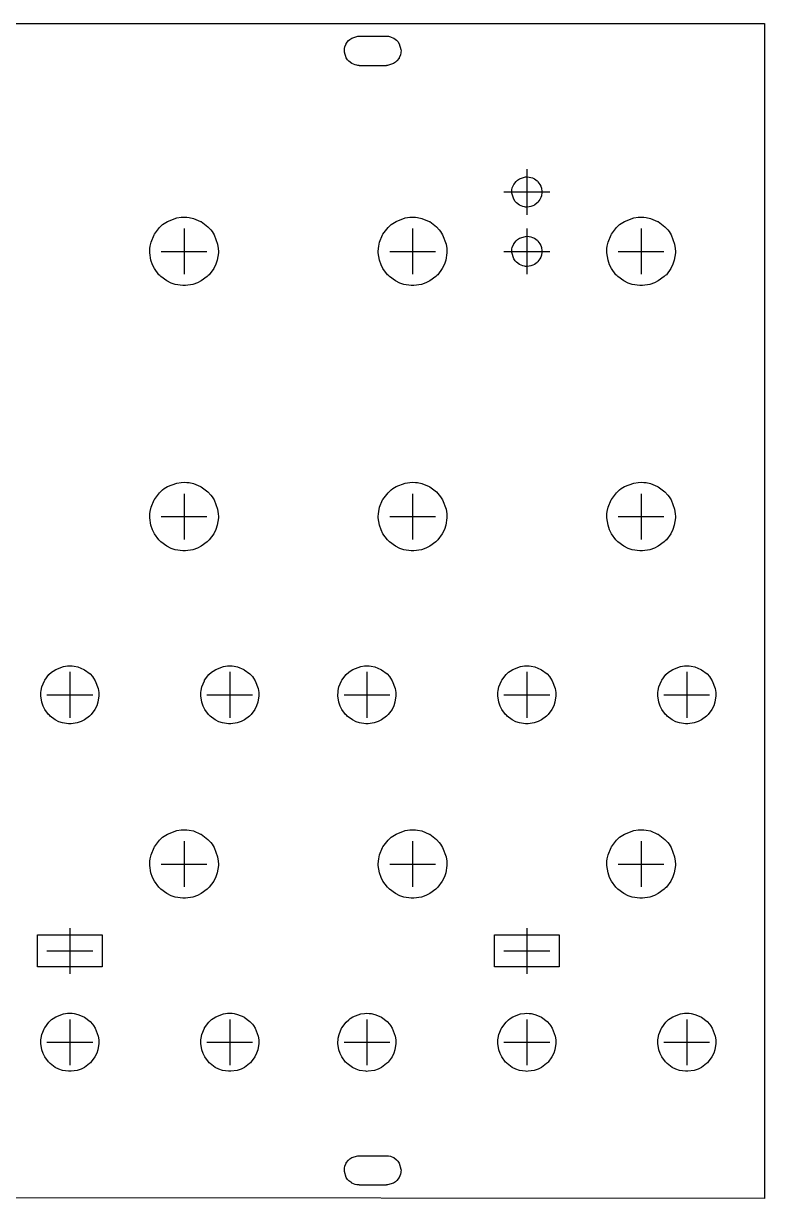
# Model space of a CAD drawing. Extents: x 0 to 152, y 0 to 129.
# Drawn here: x 71.1 to 152.1, y 0.2 to 128.7 of the extents above; entities that cross this region are included whole.
import ezdxf

# ---------------------------------------------------------------- set-up
doc = ezdxf.new("R2010")
doc.units = 0
doc.layers.get('0').update_dxf_attribs({"linetype": 'CONTINUOUS'})
doc.layers.add('DXF_810_PANEL_MECHANICAL_0', color=7, linetype='CONTINUOUS')

msp = doc.modelspace()

# ---------------------------------------------------------------- linework, layer by layer
at = {"color": 7}
for points in [[(106.18, 125.72, 0), (106.18, 125.86, 0), (106.19, 125.96, 0), (106.24, 126.16, 0), (106.38, 126.5, 0), (106.39, 126.52, 0), (106.63, 126.84, 0), (106.77, 126.97, 0), (107, 127.12, 0), (107.64, 127.32, 0), (107.78, 127.32, 0)], [(110.78, 127.32, 0), (110.91, 127.32, 0), (111.01, 127.31, 0), (111.21, 127.26, 0), (111.55, 127.12, 0), (111.58, 127.11, 0), (111.89, 126.87, 0), (112.02, 126.73, 0), (112.18, 126.5, 0), (112.37, 125.86, 0), (112.38, 125.72, 0)], [(107.78, 124.12, 0), (107.64, 124.13, 0), (107.54, 124.14, 0), (107.34, 124.18, 0), (107, 124.32, 0), (106.98, 124.34, 0), (106.66, 124.58, 0), (106.53, 124.72, 0), (106.38, 124.95, 0), (106.18, 125.59, 0), (106.18, 125.72, 0)], [(112.38, 125.72, 0), (112.37, 125.59, 0), (112.36, 125.49, 0), (112.32, 125.29, 0), (112.18, 124.95, 0), (112.16, 124.92, 0), (111.92, 124.61, 0), (111.78, 124.48, 0), (111.55, 124.32, 0), (110.91, 124.13, 0), (110.78, 124.12, 0)], [(124.49, 110.29, 0), (124.5, 110.42, 0), (124.51, 110.53, 0), (124.55, 110.74, 0), (124.7, 111.09, 0), (124.71, 111.11, 0), (124.96, 111.44, 0), (125.11, 111.57, 0), (125.34, 111.73, 0), (126.01, 111.93, 0), (126.14, 111.94, 0)], [(126.14, 112.79, 0), (126.14, 107.79, 0), (126.14, 107.79, 0), (126.14, 107.79, 0)], [(126.14, 111.94, 0), (126.21, 111.94, 0), (126.56, 111.88, 0), (126.76, 111.82, 0), (126.97, 111.72, 0), (127.26, 111.5, 0), (127.31, 111.46, 0)], [(127.31, 111.46, 0), (127.35, 111.41, 0), (127.57, 111.12, 0), (127.66, 110.93, 0), (127.74, 110.71, 0), (127.79, 110.35, 0), (127.79, 110.29, 0)], [(123.64, 110.29, 0), (128.64, 110.29, 0), (128.64, 110.29, 0), (128.64, 110.29, 0)], [(126.14, 108.64, 0), (126.01, 108.64, 0), (125.9, 108.66, 0), (125.69, 108.7, 0), (125.34, 108.84, 0), (125.32, 108.86, 0), (124.99, 109.1, 0), (124.86, 109.25, 0), (124.7, 109.49, 0), (124.5, 110.15, 0), (124.49, 110.29, 0)], [(127.79, 110.29, 0), (127.79, 110.22, 0), (127.74, 109.87, 0), (127.67, 109.67, 0), (127.57, 109.46, 0), (127.35, 109.17, 0), (127.31, 109.12, 0)], [(127.31, 109.12, 0), (127.26, 109.08, 0), (126.97, 108.86, 0), (126.78, 108.77, 0), (126.56, 108.69, 0), (126.21, 108.64, 0), (126.14, 108.64, 0)], [(84.89, 103.79, 0), (84.9, 104.1, 0), (84.93, 104.34, 0), (85.03, 104.8, 0), (85.36, 105.6, 0), (85.39, 105.66, 0), (85.95, 106.4, 0), (86.29, 106.71, 0), (86.47, 106.85, 0), (86.83, 107.07, 0), (87.84, 107.45, 0), (88.33, 107.53, 0), (88.64, 107.54, 0)], [(88.64, 107.54, 0), (88.95, 107.53, 0), (89.19, 107.5, 0), (89.66, 107.4, 0), (90.45, 107.07, 0), (90.52, 107.04, 0), (91.25, 106.48, 0), (91.56, 106.14, 0), (91.7, 105.96, 0), (91.92, 105.6, 0), (92.3, 104.59, 0), (92.38, 104.1, 0), (92.39, 103.79, 0)], [(109.89, 103.79, 0), (109.9, 104.1, 0), (109.93, 104.34, 0), (110.03, 104.8, 0), (110.36, 105.6, 0), (110.39, 105.66, 0), (110.95, 106.4, 0), (111.29, 106.71, 0), (111.47, 106.85, 0), (111.83, 107.07, 0), (112.84, 107.45, 0), (113.33, 107.53, 0), (113.64, 107.54, 0)], [(113.64, 107.54, 0), (113.95, 107.53, 0), (114.19, 107.5, 0), (114.66, 107.4, 0), (115.45, 107.07, 0), (115.52, 107.04, 0), (116.25, 106.48, 0), (116.56, 106.14, 0), (116.7, 105.96, 0), (116.92, 105.6, 0), (117.3, 104.59, 0), (117.38, 104.1, 0), (117.39, 103.79, 0)], [(134.89, 103.79, 0), (134.9, 104.1, 0), (134.93, 104.34, 0), (135.03, 104.8, 0), (135.36, 105.6, 0), (135.39, 105.66, 0), (135.95, 106.4, 0), (136.29, 106.71, 0), (136.47, 106.85, 0), (136.83, 107.07, 0), (137.84, 107.45, 0), (138.33, 107.53, 0), (138.64, 107.54, 0)], [(138.64, 107.54, 0), (138.95, 107.53, 0), (139.19, 107.5, 0), (139.66, 107.4, 0), (140.45, 107.07, 0), (140.52, 107.04, 0), (141.25, 106.48, 0), (141.56, 106.14, 0), (141.7, 105.96, 0), (141.92, 105.6, 0), (142.3, 104.59, 0), (142.38, 104.1, 0), (142.39, 103.79, 0)], [(88.64, 106.29, 0), (88.64, 101.29, 0), (88.64, 101.29, 0), (88.64, 101.29, 0)], [(113.64, 106.29, 0), (113.64, 101.29, 0), (113.64, 101.29, 0), (113.64, 101.29, 0)], [(124.49, 103.79, 0), (124.5, 103.92, 0), (124.51, 104.03, 0), (124.55, 104.24, 0), (124.7, 104.59, 0), (124.71, 104.61, 0), (124.96, 104.94, 0), (125.11, 105.07, 0), (125.34, 105.23, 0), (126.01, 105.43, 0), (126.14, 105.44, 0)], [(126.14, 106.29, 0), (126.14, 101.29, 0), (126.14, 101.29, 0), (126.14, 101.29, 0)], [(126.14, 105.44, 0), (126.21, 105.44, 0), (126.56, 105.38, 0), (126.76, 105.32, 0), (126.97, 105.22, 0), (127.26, 105, 0), (127.31, 104.96, 0)], [(138.64, 106.29, 0), (138.64, 101.29, 0), (138.64, 101.29, 0), (138.64, 101.29, 0)], [(127.31, 104.96, 0), (127.35, 104.91, 0), (127.57, 104.62, 0), (127.66, 104.43, 0), (127.74, 104.21, 0), (127.79, 103.85, 0), (127.79, 103.79, 0)], [(85.99, 101.14, 0), (85.89, 101.24, 0), (85.4, 101.91, 0), (85.19, 102.33, 0), (85.02, 102.83, 0), (84.89, 103.64, 0), (84.89, 103.79, 0)], [(86.14, 103.79, 0), (91.14, 103.79, 0), (91.14, 103.79, 0), (91.14, 103.79, 0)], [(92.39, 103.79, 0), (92.39, 103.64, 0), (92.27, 102.83, 0), (92.12, 102.38, 0), (91.88, 101.91, 0), (91.4, 101.24, 0), (91.29, 101.14, 0)], [(110.99, 101.14, 0), (110.89, 101.24, 0), (110.4, 101.91, 0), (110.19, 102.33, 0), (110.02, 102.83, 0), (109.89, 103.64, 0), (109.89, 103.79, 0)], [(111.14, 103.79, 0), (116.14, 103.79, 0), (116.14, 103.79, 0), (116.14, 103.79, 0)], [(117.39, 103.79, 0), (117.39, 103.64, 0), (117.27, 102.83, 0), (117.12, 102.38, 0), (116.88, 101.91, 0), (116.4, 101.24, 0), (116.29, 101.14, 0)], [(123.64, 103.79, 0), (128.64, 103.79, 0), (128.64, 103.79, 0), (128.64, 103.79, 0)], [(126.14, 102.14, 0), (126.01, 102.14, 0), (125.9, 102.16, 0), (125.69, 102.2, 0), (125.34, 102.34, 0), (125.32, 102.36, 0), (124.99, 102.6, 0), (124.86, 102.75, 0), (124.7, 102.99, 0), (124.5, 103.65, 0), (124.49, 103.79, 0)], [(127.79, 103.79, 0), (127.79, 103.72, 0), (127.74, 103.37, 0), (127.67, 103.17, 0), (127.57, 102.96, 0), (127.35, 102.67, 0), (127.31, 102.62, 0)], [(135.99, 101.14, 0), (135.89, 101.24, 0), (135.4, 101.91, 0), (135.19, 102.33, 0), (135.02, 102.83, 0), (134.89, 103.64, 0), (134.89, 103.79, 0)], [(136.14, 103.79, 0), (141.14, 103.79, 0), (141.14, 103.79, 0), (141.14, 103.79, 0)], [(142.39, 103.79, 0), (142.39, 103.64, 0), (142.27, 102.83, 0), (142.12, 102.38, 0), (141.88, 101.91, 0), (141.4, 101.24, 0), (141.29, 101.14, 0)], [(127.31, 102.62, 0), (127.26, 102.58, 0), (126.97, 102.36, 0), (126.78, 102.27, 0), (126.56, 102.19, 0), (126.21, 102.14, 0), (126.14, 102.14, 0)], [(88.64, 100.04, 0), (88.49, 100.04, 0), (87.68, 100.16, 0), (87.23, 100.31, 0), (86.76, 100.55, 0), (86.1, 101.03, 0), (85.99, 101.14, 0)], [(91.29, 101.14, 0), (91.18, 101.03, 0), (90.52, 100.55, 0), (90.1, 100.34, 0), (89.6, 100.16, 0), (88.79, 100.04, 0), (88.64, 100.04, 0)], [(113.64, 100.04, 0), (113.49, 100.04, 0), (112.68, 100.16, 0), (112.23, 100.31, 0), (111.76, 100.55, 0), (111.1, 101.03, 0), (110.99, 101.14, 0)], [(116.29, 101.14, 0), (116.18, 101.03, 0), (115.52, 100.55, 0), (115.1, 100.34, 0), (114.6, 100.16, 0), (113.79, 100.04, 0), (113.64, 100.04, 0)], [(138.64, 100.04, 0), (138.49, 100.04, 0), (137.68, 100.16, 0), (137.23, 100.31, 0), (136.76, 100.55, 0), (136.1, 101.03, 0), (135.99, 101.14, 0)], [(141.29, 101.14, 0), (141.18, 101.03, 0), (140.52, 100.55, 0), (140.1, 100.34, 0), (139.6, 100.16, 0), (138.79, 100.04, 0), (138.64, 100.04, 0)], [(84.89, 74.79, 0), (84.9, 75.1, 0), (84.93, 75.34, 0), (85.03, 75.8, 0), (85.36, 76.6, 0), (85.39, 76.66, 0), (85.95, 77.4, 0), (86.29, 77.71, 0), (86.47, 77.85, 0), (86.83, 78.07, 0), (87.84, 78.45, 0), (88.33, 78.53, 0), (88.64, 78.54, 0)], [(88.64, 78.54, 0), (88.95, 78.53, 0), (89.19, 78.5, 0), (89.66, 78.4, 0), (90.45, 78.07, 0), (90.52, 78.04, 0), (91.25, 77.48, 0), (91.56, 77.14, 0), (91.7, 76.96, 0), (91.92, 76.6, 0), (92.3, 75.59, 0), (92.38, 75.1, 0), (92.39, 74.79, 0)], [(109.89, 74.79, 0), (109.9, 75.1, 0), (109.93, 75.34, 0), (110.03, 75.8, 0), (110.36, 76.6, 0), (110.39, 76.66, 0), (110.95, 77.4, 0), (111.29, 77.71, 0), (111.47, 77.85, 0), (111.83, 78.07, 0), (112.84, 78.45, 0), (113.33, 78.53, 0), (113.64, 78.54, 0)], [(113.64, 78.54, 0), (113.95, 78.53, 0), (114.19, 78.5, 0), (114.66, 78.4, 0), (115.45, 78.07, 0), (115.52, 78.04, 0), (116.25, 77.48, 0), (116.56, 77.14, 0), (116.7, 76.96, 0), (116.92, 76.6, 0), (117.3, 75.59, 0), (117.38, 75.1, 0), (117.39, 74.79, 0)], [(134.89, 74.79, 0), (134.9, 75.1, 0), (134.93, 75.34, 0), (135.03, 75.8, 0), (135.36, 76.6, 0), (135.39, 76.66, 0), (135.95, 77.4, 0), (136.29, 77.71, 0), (136.47, 77.85, 0), (136.83, 78.07, 0), (137.84, 78.45, 0), (138.33, 78.53, 0), (138.64, 78.54, 0)], [(138.64, 78.54, 0), (138.95, 78.53, 0), (139.19, 78.5, 0), (139.66, 78.4, 0), (140.45, 78.07, 0), (140.52, 78.04, 0), (141.25, 77.48, 0), (141.56, 77.14, 0), (141.7, 76.96, 0), (141.92, 76.6, 0), (142.3, 75.59, 0), (142.38, 75.1, 0), (142.39, 74.79, 0)], [(88.64, 77.29, 0), (88.64, 72.29, 0), (88.64, 72.29, 0), (88.64, 72.29, 0)], [(113.64, 77.29, 0), (113.64, 72.29, 0), (113.64, 72.29, 0), (113.64, 72.29, 0)], [(138.64, 77.29, 0), (138.64, 72.29, 0), (138.64, 72.29, 0), (138.64, 72.29, 0)], [(85.99, 72.14, 0), (85.89, 72.24, 0), (85.4, 72.91, 0), (85.19, 73.33, 0), (85.02, 73.83, 0), (84.89, 74.64, 0), (84.89, 74.79, 0)], [(86.14, 74.79, 0), (91.14, 74.79, 0), (91.14, 74.79, 0), (91.14, 74.79, 0)], [(92.39, 74.79, 0), (92.39, 74.64, 0), (92.27, 73.83, 0), (92.12, 73.38, 0), (91.88, 72.91, 0), (91.4, 72.24, 0), (91.29, 72.14, 0)], [(110.99, 72.14, 0), (110.89, 72.24, 0), (110.4, 72.91, 0), (110.19, 73.33, 0), (110.02, 73.83, 0), (109.89, 74.64, 0), (109.89, 74.79, 0)], [(111.14, 74.79, 0), (116.14, 74.79, 0), (116.14, 74.79, 0), (116.14, 74.79, 0)], [(117.39, 74.79, 0), (117.39, 74.64, 0), (117.27, 73.83, 0), (117.12, 73.38, 0), (116.88, 72.91, 0), (116.4, 72.24, 0), (116.29, 72.14, 0)], [(135.99, 72.14, 0), (135.89, 72.24, 0), (135.4, 72.91, 0), (135.19, 73.33, 0), (135.02, 73.83, 0), (134.89, 74.64, 0), (134.89, 74.79, 0)], [(136.14, 74.79, 0), (141.14, 74.79, 0), (141.14, 74.79, 0), (141.14, 74.79, 0)], [(142.39, 74.79, 0), (142.39, 74.64, 0), (142.27, 73.83, 0), (142.12, 73.38, 0), (141.88, 72.91, 0), (141.4, 72.24, 0), (141.29, 72.14, 0)], [(88.64, 71.04, 0), (88.49, 71.04, 0), (87.68, 71.16, 0), (87.23, 71.31, 0), (86.76, 71.55, 0), (86.1, 72.03, 0), (85.99, 72.14, 0)], [(91.29, 72.14, 0), (91.18, 72.03, 0), (90.52, 71.55, 0), (90.1, 71.34, 0), (89.6, 71.16, 0), (88.79, 71.04, 0), (88.64, 71.04, 0)], [(113.64, 71.04, 0), (113.49, 71.04, 0), (112.68, 71.16, 0), (112.23, 71.31, 0), (111.76, 71.55, 0), (111.1, 72.03, 0), (110.99, 72.14, 0)], [(116.29, 72.14, 0), (116.18, 72.03, 0), (115.52, 71.55, 0), (115.1, 71.34, 0), (114.6, 71.16, 0), (113.79, 71.04, 0), (113.64, 71.04, 0)], [(138.64, 71.04, 0), (138.49, 71.04, 0), (137.68, 71.16, 0), (137.23, 71.31, 0), (136.76, 71.55, 0), (136.1, 72.03, 0), (135.99, 72.14, 0)], [(141.29, 72.14, 0), (141.18, 72.03, 0), (140.52, 71.55, 0), (140.1, 71.34, 0), (139.6, 71.16, 0), (138.79, 71.04, 0), (138.64, 71.04, 0)], [(72.97, 55.29, 0), (72.98, 55.55, 0), (73, 55.76, 0), (73.08, 56.15, 0), (73.36, 56.83, 0), (73.39, 56.88, 0), (73.86, 57.5, 0), (74.15, 57.77, 0), (74.31, 57.88, 0), (74.61, 58.07, 0), (75.46, 58.39, 0), (75.88, 58.46, 0), (76.14, 58.47, 0)], [(76.14, 58.47, 0), (76.4, 58.46, 0), (76.61, 58.43, 0), (77, 58.35, 0), (77.68, 58.07, 0), (77.73, 58.04, 0), (78.35, 57.57, 0), (78.61, 57.28, 0), (78.73, 57.13, 0), (78.92, 56.83, 0), (79.24, 55.97, 0), (79.31, 55.55, 0), (79.32, 55.29, 0)], [(90.47, 55.29, 0), (90.48, 55.55, 0), (90.5, 55.76, 0), (90.58, 56.15, 0), (90.86, 56.83, 0), (90.89, 56.88, 0), (91.36, 57.5, 0), (91.65, 57.77, 0), (91.81, 57.88, 0), (92.11, 58.07, 0), (92.96, 58.39, 0), (93.38, 58.46, 0), (93.64, 58.47, 0)], [(93.64, 58.47, 0), (93.9, 58.46, 0), (94.11, 58.43, 0), (94.5, 58.35, 0), (95.18, 58.07, 0), (95.23, 58.04, 0), (95.85, 57.57, 0), (96.11, 57.28, 0), (96.23, 57.13, 0), (96.42, 56.83, 0), (96.74, 55.97, 0), (96.81, 55.55, 0), (96.82, 55.29, 0)], [(105.47, 55.29, 0), (105.48, 55.55, 0), (105.5, 55.76, 0), (105.58, 56.15, 0), (105.86, 56.83, 0), (105.89, 56.88, 0), (106.36, 57.5, 0), (106.65, 57.77, 0), (106.81, 57.88, 0), (107.11, 58.07, 0), (107.96, 58.39, 0), (108.38, 58.46, 0), (108.64, 58.47, 0)], [(108.64, 58.47, 0), (108.9, 58.46, 0), (109.11, 58.43, 0), (109.5, 58.35, 0), (110.18, 58.07, 0), (110.23, 58.04, 0), (110.85, 57.57, 0), (111.11, 57.28, 0), (111.23, 57.13, 0), (111.42, 56.83, 0), (111.74, 55.97, 0), (111.81, 55.55, 0), (111.82, 55.29, 0)], [(122.97, 55.29, 0), (122.98, 55.55, 0), (123, 55.76, 0), (123.08, 56.15, 0), (123.36, 56.83, 0), (123.39, 56.88, 0), (123.86, 57.5, 0), (124.15, 57.77, 0), (124.31, 57.88, 0), (124.61, 58.07, 0), (125.46, 58.39, 0), (125.88, 58.46, 0), (126.14, 58.47, 0)], [(126.14, 58.47, 0), (126.4, 58.46, 0), (126.61, 58.43, 0), (127, 58.35, 0), (127.68, 58.07, 0), (127.73, 58.04, 0), (128.35, 57.57, 0), (128.61, 57.28, 0), (128.73, 57.13, 0), (128.92, 56.83, 0), (129.24, 55.97, 0), (129.31, 55.55, 0), (129.32, 55.29, 0)], [(140.47, 55.29, 0), (140.48, 55.55, 0), (140.5, 55.76, 0), (140.58, 56.15, 0), (140.86, 56.83, 0), (140.89, 56.88, 0), (141.36, 57.5, 0), (141.65, 57.77, 0), (141.81, 57.88, 0), (142.11, 58.07, 0), (142.96, 58.39, 0), (143.38, 58.46, 0), (143.64, 58.47, 0)], [(143.64, 58.47, 0), (143.9, 58.46, 0), (144.11, 58.43, 0), (144.5, 58.35, 0), (145.18, 58.07, 0), (145.23, 58.04, 0), (145.85, 57.57, 0), (146.11, 57.28, 0), (146.23, 57.13, 0), (146.42, 56.83, 0), (146.74, 55.97, 0), (146.81, 55.55, 0), (146.82, 55.29, 0)], [(76.14, 57.79, 0), (76.14, 52.79, 0), (76.14, 52.79, 0), (76.14, 52.79, 0)], [(93.64, 57.79, 0), (93.64, 52.79, 0), (93.64, 52.79, 0), (93.64, 52.79, 0)], [(108.64, 57.79, 0), (108.64, 52.79, 0), (108.64, 52.79, 0), (108.64, 52.79, 0)], [(126.14, 57.79, 0), (126.14, 52.79, 0), (126.14, 52.79, 0), (126.14, 52.79, 0)], [(143.64, 57.79, 0), (143.64, 52.79, 0), (143.64, 52.79, 0), (143.64, 52.79, 0)], [(73.9, 53.05, 0), (73.81, 53.14, 0), (73.4, 53.7, 0), (73.22, 54.05, 0), (73.07, 54.48, 0), (72.97, 55.17, 0), (72.97, 55.29, 0)], [(73.64, 55.29, 0), (78.64, 55.29, 0), (78.64, 55.29, 0), (78.64, 55.29, 0)], [(79.32, 55.29, 0), (79.31, 55.17, 0), (79.21, 54.48, 0), (79.08, 54.1, 0), (78.89, 53.7, 0), (78.47, 53.14, 0), (78.39, 53.05, 0)], [(91.4, 53.05, 0), (91.31, 53.14, 0), (90.9, 53.7, 0), (90.72, 54.05, 0), (90.57, 54.48, 0), (90.47, 55.17, 0), (90.47, 55.29, 0)], [(91.14, 55.29, 0), (96.14, 55.29, 0), (96.14, 55.29, 0), (96.14, 55.29, 0)], [(96.82, 55.29, 0), (96.81, 55.17, 0), (96.71, 54.48, 0), (96.58, 54.1, 0), (96.39, 53.7, 0), (95.97, 53.14, 0), (95.89, 53.05, 0)], [(106.4, 53.05, 0), (106.31, 53.14, 0), (105.9, 53.7, 0), (105.72, 54.05, 0), (105.57, 54.48, 0), (105.47, 55.17, 0), (105.47, 55.29, 0)], [(106.14, 55.29, 0), (111.14, 55.29, 0), (111.14, 55.29, 0), (111.14, 55.29, 0)], [(111.82, 55.29, 0), (111.81, 55.17, 0), (111.71, 54.48, 0), (111.58, 54.1, 0), (111.39, 53.7, 0), (110.97, 53.14, 0), (110.89, 53.05, 0)], [(123.9, 53.05, 0), (123.81, 53.14, 0), (123.4, 53.7, 0), (123.22, 54.05, 0), (123.07, 54.48, 0), (122.97, 55.17, 0), (122.97, 55.29, 0)], [(123.64, 55.29, 0), (128.64, 55.29, 0), (128.64, 55.29, 0), (128.64, 55.29, 0)], [(129.32, 55.29, 0), (129.31, 55.17, 0), (129.21, 54.48, 0), (129.08, 54.1, 0), (128.89, 53.7, 0), (128.47, 53.14, 0), (128.39, 53.05, 0)], [(141.4, 53.05, 0), (141.31, 53.14, 0), (140.9, 53.7, 0), (140.72, 54.05, 0), (140.57, 54.48, 0), (140.47, 55.17, 0), (140.47, 55.29, 0)], [(141.14, 55.29, 0), (146.14, 55.29, 0), (146.14, 55.29, 0), (146.14, 55.29, 0)], [(146.82, 55.29, 0), (146.81, 55.17, 0), (146.71, 54.48, 0), (146.58, 54.1, 0), (146.39, 53.7, 0), (145.97, 53.14, 0), (145.89, 53.05, 0)], [(76.14, 52.12, 0), (76.01, 52.12, 0), (75.33, 52.22, 0), (74.95, 52.35, 0), (74.55, 52.55, 0), (73.99, 52.96, 0), (73.9, 53.05, 0)], [(78.39, 53.05, 0), (78.29, 52.96, 0), (77.74, 52.55, 0), (77.38, 52.37, 0), (76.95, 52.22, 0), (76.27, 52.12, 0), (76.14, 52.12, 0)], [(93.64, 52.12, 0), (93.51, 52.12, 0), (92.83, 52.22, 0), (92.45, 52.35, 0), (92.05, 52.55, 0), (91.49, 52.96, 0), (91.4, 53.05, 0)], [(95.89, 53.05, 0), (95.79, 52.96, 0), (95.24, 52.55, 0), (94.88, 52.37, 0), (94.45, 52.22, 0), (93.77, 52.12, 0), (93.64, 52.12, 0)], [(108.64, 52.12, 0), (108.51, 52.12, 0), (107.83, 52.22, 0), (107.45, 52.35, 0), (107.05, 52.55, 0), (106.49, 52.96, 0), (106.4, 53.05, 0)], [(110.89, 53.05, 0), (110.79, 52.96, 0), (110.24, 52.55, 0), (109.88, 52.37, 0), (109.45, 52.22, 0), (108.77, 52.12, 0), (108.64, 52.12, 0)], [(126.14, 52.12, 0), (126.01, 52.12, 0), (125.33, 52.22, 0), (124.95, 52.35, 0), (124.55, 52.55, 0), (123.99, 52.96, 0), (123.9, 53.05, 0)], [(128.39, 53.05, 0), (128.29, 52.96, 0), (127.74, 52.55, 0), (127.38, 52.37, 0), (126.95, 52.22, 0), (126.27, 52.12, 0), (126.14, 52.12, 0)], [(143.64, 52.12, 0), (143.51, 52.12, 0), (142.83, 52.22, 0), (142.45, 52.35, 0), (142.05, 52.55, 0), (141.49, 52.96, 0), (141.4, 53.05, 0)], [(145.89, 53.05, 0), (145.79, 52.96, 0), (145.24, 52.55, 0), (144.88, 52.37, 0), (144.45, 52.22, 0), (143.77, 52.12, 0), (143.64, 52.12, 0)], [(84.89, 36.79, 0), (84.9, 37.1, 0), (84.93, 37.34, 0), (85.03, 37.8, 0), (85.36, 38.6, 0), (85.39, 38.66, 0), (85.95, 39.4, 0), (86.29, 39.71, 0), (86.47, 39.85, 0), (86.83, 40.07, 0), (87.84, 40.45, 0), (88.33, 40.53, 0), (88.64, 40.54, 0)], [(88.64, 40.54, 0), (88.95, 40.53, 0), (89.19, 40.5, 0), (89.66, 40.4, 0), (90.45, 40.07, 0), (90.52, 40.04, 0), (91.25, 39.48, 0), (91.56, 39.14, 0), (91.7, 38.96, 0), (91.92, 38.6, 0), (92.3, 37.59, 0), (92.38, 37.1, 0), (92.39, 36.79, 0)], [(109.89, 36.79, 0), (109.9, 37.1, 0), (109.93, 37.34, 0), (110.03, 37.8, 0), (110.36, 38.6, 0), (110.39, 38.66, 0), (110.95, 39.4, 0), (111.29, 39.71, 0), (111.47, 39.85, 0), (111.83, 40.07, 0), (112.84, 40.45, 0), (113.33, 40.53, 0), (113.64, 40.54, 0)], [(113.64, 40.54, 0), (113.95, 40.53, 0), (114.19, 40.5, 0), (114.66, 40.4, 0), (115.45, 40.07, 0), (115.52, 40.04, 0), (116.25, 39.48, 0), (116.56, 39.14, 0), (116.7, 38.96, 0), (116.92, 38.6, 0), (117.3, 37.59, 0), (117.38, 37.1, 0), (117.39, 36.79, 0)], [(134.89, 36.79, 0), (134.9, 37.1, 0), (134.93, 37.34, 0), (135.03, 37.8, 0), (135.36, 38.6, 0), (135.39, 38.66, 0), (135.95, 39.4, 0), (136.29, 39.71, 0), (136.47, 39.85, 0), (136.83, 40.07, 0), (137.84, 40.45, 0), (138.33, 40.53, 0), (138.64, 40.54, 0)], [(138.64, 40.54, 0), (138.95, 40.53, 0), (139.19, 40.5, 0), (139.66, 40.4, 0), (140.45, 40.07, 0), (140.52, 40.04, 0), (141.25, 39.48, 0), (141.56, 39.14, 0), (141.7, 38.96, 0), (141.92, 38.6, 0), (142.3, 37.59, 0), (142.38, 37.1, 0), (142.39, 36.79, 0)], [(88.64, 39.29, 0), (88.64, 34.29, 0), (88.64, 34.29, 0), (88.64, 34.29, 0)], [(113.64, 39.29, 0), (113.64, 34.29, 0), (113.64, 34.29, 0), (113.64, 34.29, 0)], [(138.64, 39.29, 0), (138.64, 34.29, 0), (138.64, 34.29, 0), (138.64, 34.29, 0)], [(85.99, 34.14, 0), (85.89, 34.24, 0), (85.4, 34.91, 0), (85.19, 35.33, 0), (85.02, 35.83, 0), (84.89, 36.64, 0), (84.89, 36.79, 0)], [(86.14, 36.79, 0), (91.14, 36.79, 0), (91.14, 36.79, 0), (91.14, 36.79, 0)], [(92.39, 36.79, 0), (92.39, 36.64, 0), (92.27, 35.83, 0), (92.12, 35.38, 0), (91.88, 34.91, 0), (91.4, 34.24, 0), (91.29, 34.14, 0)], [(110.99, 34.14, 0), (110.89, 34.24, 0), (110.4, 34.91, 0), (110.19, 35.33, 0), (110.02, 35.83, 0), (109.89, 36.64, 0), (109.89, 36.79, 0)], [(111.14, 36.79, 0), (116.14, 36.79, 0), (116.14, 36.79, 0), (116.14, 36.79, 0)], [(117.39, 36.79, 0), (117.39, 36.64, 0), (117.27, 35.83, 0), (117.12, 35.38, 0), (116.88, 34.91, 0), (116.4, 34.24, 0), (116.29, 34.14, 0)], [(135.99, 34.14, 0), (135.89, 34.24, 0), (135.4, 34.91, 0), (135.19, 35.33, 0), (135.02, 35.83, 0), (134.89, 36.64, 0), (134.89, 36.79, 0)], [(136.14, 36.79, 0), (141.14, 36.79, 0), (141.14, 36.79, 0), (141.14, 36.79, 0)], [(142.39, 36.79, 0), (142.39, 36.64, 0), (142.27, 35.83, 0), (142.12, 35.38, 0), (141.88, 34.91, 0), (141.4, 34.24, 0), (141.29, 34.14, 0)], [(88.64, 33.04, 0), (88.49, 33.04, 0), (87.68, 33.16, 0), (87.23, 33.31, 0), (86.76, 33.55, 0), (86.1, 34.03, 0), (85.99, 34.14, 0)], [(91.29, 34.14, 0), (91.18, 34.03, 0), (90.52, 33.55, 0), (90.1, 33.34, 0), (89.6, 33.16, 0), (88.79, 33.04, 0), (88.64, 33.04, 0)], [(113.64, 33.04, 0), (113.49, 33.04, 0), (112.68, 33.16, 0), (112.23, 33.31, 0), (111.76, 33.55, 0), (111.1, 34.03, 0), (110.99, 34.14, 0)], [(116.29, 34.14, 0), (116.18, 34.03, 0), (115.52, 33.55, 0), (115.1, 33.34, 0), (114.6, 33.16, 0), (113.79, 33.04, 0), (113.64, 33.04, 0)], [(138.64, 33.04, 0), (138.49, 33.04, 0), (137.68, 33.16, 0), (137.23, 33.31, 0), (136.76, 33.55, 0), (136.1, 34.03, 0), (135.99, 34.14, 0)], [(141.29, 34.14, 0), (141.18, 34.03, 0), (140.52, 33.55, 0), (140.1, 33.34, 0), (139.6, 33.16, 0), (138.79, 33.04, 0), (138.64, 33.04, 0)], [(76.14, 29.79, 0), (76.14, 24.79, 0), (76.14, 24.79, 0), (76.14, 24.79, 0)], [(126.14, 29.79, 0), (126.14, 24.79, 0), (126.14, 24.79, 0), (126.14, 24.79, 0)], [(73.64, 27.29, 0), (78.64, 27.29, 0), (78.64, 27.29, 0), (78.64, 27.29, 0)], [(123.64, 27.29, 0), (128.64, 27.29, 0), (128.64, 27.29, 0), (128.64, 27.29, 0)], [(72.97, 17.29, 0), (72.98, 17.55, 0), (73, 17.76, 0), (73.08, 18.15, 0), (73.36, 18.83, 0), (73.39, 18.88, 0), (73.86, 19.5, 0), (74.15, 19.77, 0), (74.31, 19.88, 0), (74.61, 20.07, 0), (75.46, 20.39, 0), (75.88, 20.46, 0), (76.14, 20.47, 0)], [(76.14, 20.47, 0), (76.4, 20.46, 0), (76.61, 20.43, 0), (77, 20.35, 0), (77.68, 20.07, 0), (77.73, 20.04, 0), (78.35, 19.57, 0), (78.61, 19.28, 0), (78.73, 19.13, 0), (78.92, 18.83, 0), (79.24, 17.97, 0), (79.31, 17.55, 0), (79.32, 17.29, 0)], [(76.14, 19.79, 0), (76.14, 14.79, 0), (76.14, 14.79, 0), (76.14, 14.79, 0)], [(90.47, 17.29, 0), (90.48, 17.55, 0), (90.5, 17.76, 0), (90.58, 18.15, 0), (90.86, 18.83, 0), (90.89, 18.88, 0), (91.36, 19.5, 0), (91.65, 19.77, 0), (91.81, 19.88, 0), (92.11, 20.07, 0), (92.96, 20.39, 0), (93.38, 20.46, 0), (93.64, 20.47, 0)], [(93.64, 20.47, 0), (93.9, 20.46, 0), (94.11, 20.43, 0), (94.5, 20.35, 0), (95.18, 20.07, 0), (95.23, 20.04, 0), (95.85, 19.57, 0), (96.11, 19.28, 0), (96.23, 19.13, 0), (96.42, 18.83, 0), (96.74, 17.97, 0), (96.81, 17.55, 0), (96.82, 17.29, 0)], [(93.64, 19.79, 0), (93.64, 14.79, 0), (93.64, 14.79, 0), (93.64, 14.79, 0)], [(105.47, 17.29, 0), (105.48, 17.55, 0), (105.5, 17.75, 0), (105.59, 18.15, 0), (105.86, 18.82, 0), (105.89, 18.88, 0), (106.36, 19.5, 0), (106.65, 19.76, 0), (106.81, 19.88, 0), (107.11, 20.07, 0), (107.96, 20.39, 0), (108.38, 20.45, 0), (108.64, 20.46, 0)], [(108.64, 20.46, 0), (108.9, 20.45, 0), (109.11, 20.43, 0), (109.5, 20.35, 0), (110.18, 20.07, 0), (110.23, 20.04, 0), (110.85, 19.57, 0), (111.12, 19.28, 0), (111.23, 19.12, 0), (111.42, 18.82, 0), (111.74, 17.97, 0), (111.81, 17.55, 0), (111.82, 17.29, 0)], [(108.64, 19.79, 0), (108.64, 14.79, 0), (108.64, 14.79, 0), (108.64, 14.79, 0)], [(122.97, 17.29, 0), (122.98, 17.55, 0), (123, 17.75, 0), (123.08, 18.15, 0), (123.36, 18.82, 0), (123.39, 18.88, 0), (123.86, 19.5, 0), (124.15, 19.76, 0), (124.31, 19.88, 0), (124.61, 20.07, 0), (125.46, 20.39, 0), (125.88, 20.45, 0), (126.14, 20.46, 0)], [(126.14, 20.46, 0), (126.4, 20.45, 0), (126.61, 20.43, 0), (127, 20.35, 0), (127.68, 20.07, 0), (127.73, 20.04, 0), (128.35, 19.57, 0), (128.61, 19.28, 0), (128.73, 19.12, 0), (128.92, 18.82, 0), (129.24, 17.97, 0), (129.31, 17.55, 0), (129.32, 17.29, 0)], [(126.14, 19.79, 0), (126.14, 14.79, 0), (126.14, 14.79, 0), (126.14, 14.79, 0)], [(140.47, 17.29, 0), (140.48, 17.55, 0), (140.5, 17.76, 0), (140.58, 18.15, 0), (140.86, 18.83, 0), (140.89, 18.88, 0), (141.36, 19.5, 0), (141.65, 19.77, 0), (141.81, 19.88, 0), (142.11, 20.07, 0), (142.96, 20.39, 0), (143.38, 20.46, 0), (143.64, 20.47, 0)], [(143.64, 20.47, 0), (143.9, 20.46, 0), (144.11, 20.43, 0), (144.5, 20.35, 0), (145.18, 20.07, 0), (145.23, 20.04, 0), (145.85, 19.57, 0), (146.11, 19.28, 0), (146.23, 19.13, 0), (146.42, 18.83, 0), (146.74, 17.97, 0), (146.81, 17.55, 0), (146.82, 17.29, 0)], [(143.64, 19.79, 0), (143.64, 14.79, 0), (143.64, 14.79, 0), (143.64, 14.79, 0)], [(73.9, 15.05, 0), (73.81, 15.14, 0), (73.4, 15.7, 0), (73.22, 16.05, 0), (73.07, 16.48, 0), (72.97, 17.17, 0), (72.97, 17.29, 0)], [(73.64, 17.29, 0), (78.64, 17.29, 0), (78.64, 17.29, 0), (78.64, 17.29, 0)], [(79.32, 17.29, 0), (79.31, 17.17, 0), (79.21, 16.48, 0), (79.08, 16.1, 0), (78.89, 15.7, 0), (78.47, 15.14, 0), (78.39, 15.05, 0)], [(91.4, 15.05, 0), (91.31, 15.14, 0), (90.9, 15.7, 0), (90.72, 16.05, 0), (90.57, 16.48, 0), (90.47, 17.17, 0), (90.47, 17.29, 0)], [(91.14, 17.29, 0), (96.14, 17.29, 0), (96.14, 17.29, 0), (96.14, 17.29, 0)], [(96.82, 17.29, 0), (96.81, 17.17, 0), (96.71, 16.48, 0), (96.58, 16.1, 0), (96.39, 15.7, 0), (95.97, 15.14, 0), (95.89, 15.05, 0)], [(106.4, 15.04, 0), (106.31, 15.13, 0), (105.9, 15.69, 0), (105.72, 16.05, 0), (105.57, 16.47, 0), (105.47, 17.16, 0), (105.47, 17.29, 0)], [(106.14, 17.29, 0), (111.14, 17.29, 0), (111.14, 17.29, 0), (111.14, 17.29, 0)], [(111.82, 17.29, 0), (111.81, 17.16, 0), (111.71, 16.47, 0), (111.59, 16.1, 0), (111.39, 15.69, 0), (110.97, 15.13, 0), (110.89, 15.04, 0)], [(123.9, 15.04, 0), (123.81, 15.13, 0), (123.4, 15.69, 0), (123.22, 16.05, 0), (123.07, 16.47, 0), (122.97, 17.16, 0), (122.97, 17.29, 0)], [(123.64, 17.29, 0), (128.64, 17.29, 0), (128.64, 17.29, 0), (128.64, 17.29, 0)], [(129.32, 17.29, 0), (129.31, 17.16, 0), (129.21, 16.47, 0), (129.08, 16.1, 0), (128.89, 15.69, 0), (128.47, 15.13, 0), (128.39, 15.04, 0)], [(141.4, 15.05, 0), (141.31, 15.14, 0), (140.9, 15.7, 0), (140.72, 16.05, 0), (140.57, 16.48, 0), (140.47, 17.17, 0), (140.47, 17.29, 0)], [(141.14, 17.29, 0), (146.14, 17.29, 0), (146.14, 17.29, 0), (146.14, 17.29, 0)], [(146.82, 17.29, 0), (146.81, 17.17, 0), (146.71, 16.48, 0), (146.58, 16.1, 0), (146.39, 15.7, 0), (145.97, 15.14, 0), (145.89, 15.05, 0)], [(76.14, 14.12, 0), (76.01, 14.12, 0), (75.33, 14.22, 0), (74.95, 14.35, 0), (74.55, 14.55, 0), (73.99, 14.96, 0), (73.9, 15.05, 0)], [(78.39, 15.05, 0), (78.29, 14.96, 0), (77.74, 14.55, 0), (77.38, 14.37, 0), (76.95, 14.22, 0), (76.27, 14.12, 0), (76.14, 14.12, 0)], [(93.64, 14.12, 0), (93.51, 14.12, 0), (92.83, 14.22, 0), (92.45, 14.35, 0), (92.05, 14.55, 0), (91.49, 14.96, 0), (91.4, 15.05, 0)], [(95.89, 15.05, 0), (95.79, 14.96, 0), (95.24, 14.55, 0), (94.88, 14.37, 0), (94.45, 14.22, 0), (93.77, 14.12, 0), (93.64, 14.12, 0)], [(108.64, 14.11, 0), (108.52, 14.12, 0), (107.83, 14.22, 0), (107.45, 14.35, 0), (107.05, 14.54, 0), (106.49, 14.96, 0), (106.4, 15.04, 0)], [(110.89, 15.04, 0), (110.8, 14.96, 0), (110.24, 14.54, 0), (109.88, 14.36, 0), (109.46, 14.22, 0), (108.77, 14.12, 0), (108.64, 14.11, 0)], [(126.14, 14.11, 0), (126.01, 14.12, 0), (125.33, 14.22, 0), (124.95, 14.35, 0), (124.55, 14.54, 0), (123.99, 14.96, 0), (123.9, 15.04, 0)], [(128.39, 15.04, 0), (128.29, 14.96, 0), (127.74, 14.54, 0), (127.38, 14.36, 0), (126.95, 14.22, 0), (126.27, 14.12, 0), (126.14, 14.11, 0)], [(143.64, 14.12, 0), (143.51, 14.12, 0), (142.83, 14.22, 0), (142.45, 14.35, 0), (142.05, 14.55, 0), (141.49, 14.96, 0), (141.4, 15.05, 0)], [(145.89, 15.05, 0), (145.79, 14.96, 0), (145.24, 14.55, 0), (144.88, 14.37, 0), (144.45, 14.22, 0), (143.77, 14.12, 0), (143.64, 14.12, 0)], [(106.18, 3.29, 0), (106.18, 3.43, 0), (106.19, 3.53, 0), (106.24, 3.73, 0), (106.38, 4.07, 0), (106.39, 4.1, 0), (106.63, 4.41, 0), (106.77, 4.54, 0), (107, 4.7, 0), (107.64, 4.89, 0), (107.78, 4.89, 0)], [(110.78, 4.89, 0), (110.91, 4.89, 0), (111.01, 4.88, 0), (111.21, 4.84, 0), (111.55, 4.7, 0), (111.58, 4.68, 0), (111.89, 4.44, 0), (112.02, 4.3, 0), (112.18, 4.07, 0), (112.37, 3.43, 0), (112.38, 3.29, 0)], [(107.78, 1.69, 0), (107.64, 1.7, 0), (107.54, 1.71, 0), (107.34, 1.75, 0), (107, 1.89, 0), (106.98, 1.91, 0), (106.66, 2.15, 0), (106.53, 2.29, 0), (106.38, 2.52, 0), (106.18, 3.16, 0), (106.18, 3.29, 0)], [(112.38, 3.29, 0), (112.37, 3.16, 0), (112.36, 3.06, 0), (112.32, 2.86, 0), (112.18, 2.52, 0), (112.16, 2.49, 0), (111.92, 2.18, 0), (111.78, 2.05, 0), (111.55, 1.89, 0), (110.91, 1.7, 0), (110.78, 1.69, 0)]]:
    msp.add_polyline3d(points, dxfattribs=at)
at = {"layer": 'DXF_810_PANEL_MECHANICAL_0', "color": 18}
for p, q in [((0.14, 128.71), (152.14, 128.71)), ((152.14, 128.71), (152.14, 0.21)), ((72.59, 25.54), (72.59, 29.04)), ((72.59, 29.04), (79.69, 29.04)), ((79.69, 29.04), (79.69, 25.54)), ((122.59, 25.54), (122.59, 29.04)), ((122.59, 29.04), (129.69, 29.04)), ((129.69, 29.04), (129.69, 25.54)), ((79.69, 25.54), (72.59, 25.54)), ((129.69, 25.54), (122.59, 25.54)), ((152.14, 0.21), (0.14, 0.31))]:
    msp.add_line(p, q, dxfattribs=at)
at = {"layer": 'DXF_810_PANEL_MECHANICAL_0', "color": 1}
for p, q in [((107.78, 127.32), (110.78, 127.32)), ((107.78, 124.12), (110.78, 124.12)), ((107.78, 4.89), (110.78, 4.89)), ((107.78, 1.69), (110.78, 1.69))]:
    msp.add_line(p, q, dxfattribs=at)

doc.saveas('drawing.dxf')
